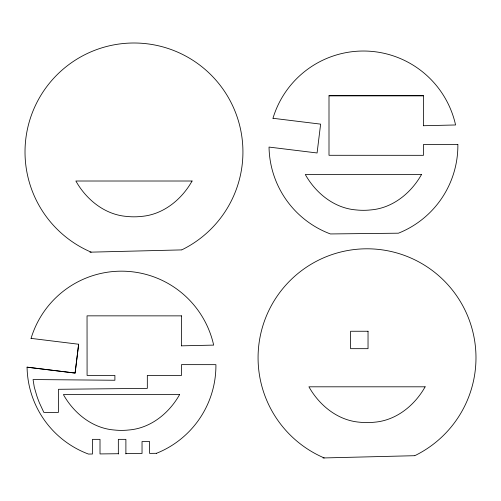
<?xml version="1.0" encoding="UTF-8"?>
<svg xmlns="http://www.w3.org/2000/svg" width="501" height="501" viewBox="0 0 501 501"><rect width="100%" height="100%" fill="white"/><g stroke="black" fill="none" stroke-linecap="round" stroke-linejoin="round"><path stroke-width="0.75" d="M78.626 344.218L75.081 373.057L27.029 367.158M89.967 252.172L181.418 249.905M323.02 457.964L414.477 455.703M423.426 125.732L455.584 124.974A94.426 94.426 0 0 0 272.976 118.267M181.475 345.84L213.664 345.108A94.426 94.426 0 0 0 31.062 338.4M118.336 453.724L100.012 453.931L100.012 439.352L92.46 439.352L92.46 454.012L88.458 454.063A94.426 94.426 0 0 1 27.073 367.183L75.125 373.082L78.663 344.243L31.018 338.375M125.889 453.643L142.034 453.461L142.034 441.538L149.586 441.538L149.586 453.38L156.481 453.305M457.826 144.526L423.426 144.532L423.47 155.323L329 155.291L329 95.729L423.426 95.729L423.47 125.757M329.044 95.76L423.47 95.76M181.512 315.868L87.042 315.843L87.086 375.431L114.898 375.431L114.898 380.253L33.06 379.551L34.275 387.154L36.892 396.097A128.832 128.832 0 0 0 39.404 402.842L43.85 412.417L58.379 412.417L58.467 389.296L147.325 388.363L147.325 375.406L181.512 375.431L181.475 364.64L215.912 364.659A94.426 94.426 0 0 1 156.412 453.33M273.014 118.292L320.621 124.135L317.083 152.974L269.031 147.075A94.426 94.426 0 0 0 330.416 233.948L398.433 233.19A94.426 94.426 0 0 0 457.87 144.551M181.475 315.843L181.512 345.865M125.889 453.931L125.889 439.352L118.336 439.352L118.336 454.012M91.138 252.141A108.955 108.955 0 0 1 46.693 86.736A108.955 108.955 0 0 1 217.916 82.496A108.955 108.955 0 0 1 181.713 249.899M324.197 457.939A108.955 108.955 0 0 1 279.752 292.528A108.955 108.955 0 0 1 450.969 288.294A108.955 108.955 0 0 1 414.765 455.697M192.083 181.011C181.663 199.548 163.326 214.572 141.558 216.401A68.249 68.249 0 0 1 126.39 216.401C104.621 214.572 86.285 199.548 75.864 181.011L192.083 181.011M179.608 394.581C169.181 413.118 150.845 428.142 129.076 429.971A68.249 68.249 0 0 1 113.915 429.971C92.146 428.142 73.81 413.118 63.389 394.581L179.608 394.581M421.51 174.517C411.089 193.048 392.753 208.078 370.984 209.9A68.249 68.249 0 0 1 355.823 209.9C334.054 208.078 315.718 193.048 305.291 174.517L421.51 174.517M425.136 386.81C414.715 405.347 396.379 420.37 374.61 422.193A68.249 68.249 0 0 1 359.449 422.193C337.68 420.37 319.337 405.347 308.917 386.81L425.136 386.81M368.035 331.249L350.6 331.249L350.6 348.677L368.035 348.677L368.035 331.249"/></g></svg>
